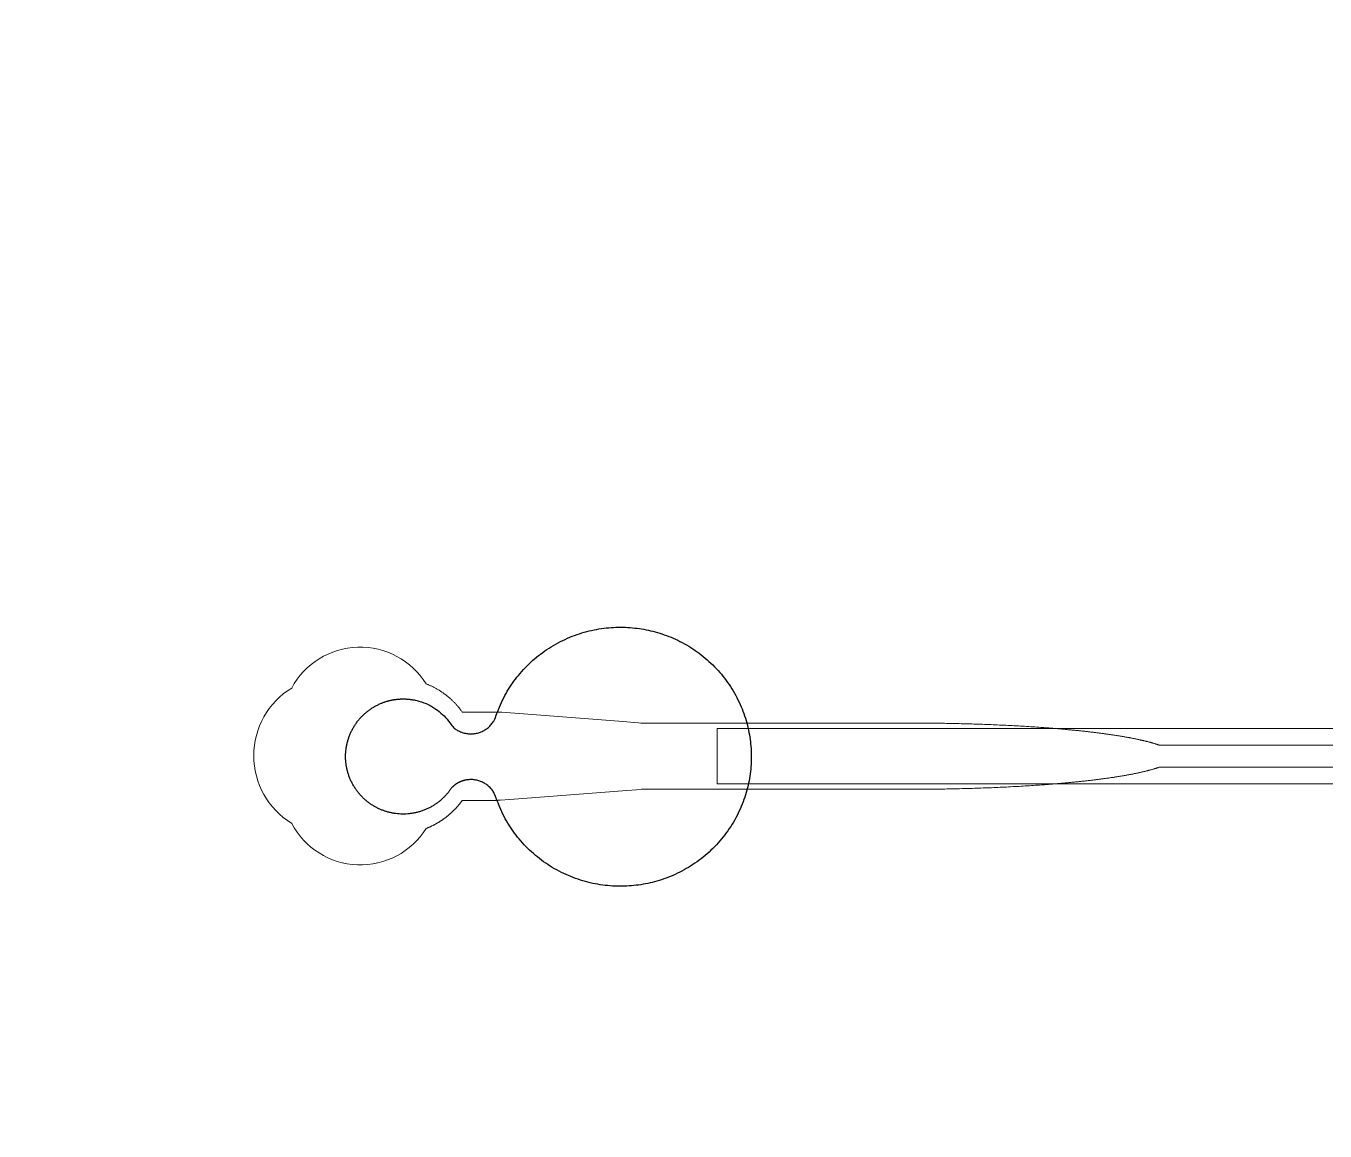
# Model space of a CAD drawing. Header units: inches. Extents: x -52997 to 52003, y -52254 to 52746.
# Drawn here: x -26966 to -24025, y 2758 to 5259 of the extents above; entities that cross this region are included whole.
import ezdxf

# ---------------------------------------------------------------- set-up
doc = ezdxf.new("R2010")
doc.units = ezdxf.units.IN
doc.header["$MEASUREMENT"] = 0
doc.layers.add('1', color=1, linetype='Continuous')
doc.layers.add('2', color=140, linetype='Continuous', lineweight=0)
doc.layers.add('3', color=90, linetype='Continuous', lineweight=0)

msp = doc.modelspace()

# ---------------------------------------------------------------- linework, layer by layer
at = {"layer": '1'}
for points in [[(-16283.4, -47485.7), (0, -47485.7), (16283.4, -47485.7, 5.999107)], [(-16250, -47285.7), (0, -47285.7), (16250, -47285.7, 5.986812)], [(-13685.8, -45485.7), (0, -45485.7), (13685.8, -45485.7, 6.794322)]]:
    msp.add_lwpolyline(points, format="xyb", close=True, dxfattribs=at)
msp.add_circle((-497.2, 245.8), 52500, dxfattribs=at)
msp.add_rational_spline([(-26002.6, 3534.5), (-25980.4, 3557.7), (-25948.7, 3552.5), (-25917.1, 3547.3), (-25903.5, 3518.2), (-25828, 3277.4), (-25576, 3315.1), (-25324, 3352.7), (-25323.9, 3604.9), (-25323.8, 3857), (-25575.7, 3894.9), (-25827.7, 3932.8), (-25903.4, 3692.1), (-25916.6, 3663.6), (-25947.5, 3657.8), (-25978.3, 3652.1), (-26000.9, 3673.9), (-26052.3, 3757.3), (-26146.6, 3731.2), (-26241, 3705.1), (-26242.2, 3607.1), (-26243.4, 3509.2), (-26149.7, 3480.8), (-26055.9, 3452.4), (-26002.6, 3534.5)], [1, 0.884783429184, 1, 0.884783429184, 1, 0.758252289935, 1, 0.758252289935, 1, 0.758252289935, 1, 0.758252289935, 1, 0.888941908896, 1, 0.888941908896, 1, 0.79946124759, 1, 0.79946124759, 1, 0.79946124759, 1, 0.79946124759, 1], degree=2, knots=[0, 0, 0, 0.969535, 0.969535, 1.939069, 1.939069, 3.359405, 3.359405, 4.779741, 4.779741, 6.200078, 6.200078, 7.620414, 7.620414, 8.571947, 8.571947, 9.52348, 9.52348, 10.812277, 10.812277, 12.101074, 12.101074, 13.389871, 13.389871, 14.678668, 14.678668, 14.678668], dxfattribs=at)
at = {"layer": '2'}
for points in [[(-16283.4, -47485.7), (0, -47485.7), (16283.4, -47485.7, 5.999107)], [(-16250, -47285.7), (0, -47285.7), (16250, -47285.7, 5.986812)], [(-13685.8, -45485.7), (0, -45485.7), (13685.8, -45485.7, 6.794322)]]:
    msp.add_lwpolyline(points, format="xyb", close=True, dxfattribs=at)
msp.add_lwpolyline([(-22715, 3631.3), (-24400.5, 3631.3), (-24400.8, 3631.4), (-24401.7, 3631.7), (-24402.6, 3632), (-24403.4, 3632.3), (-24404.3, 3632.6), (-24405.2, 3632.9), (-24406.2, 3633.2), (-24407.1, 3633.5), (-24408, 3633.8), (-24409, 3634.1), (-24409.9, 3634.4), (-24410.9, 3634.7), (-24411.9, 3635), (-24412.9, 3635.3), (-24413.9, 3635.6), (-24414.9, 3635.9), (-24415.9, 3636.2), (-24417, 3636.5), (-24418, 3636.8), (-24419.1, 3637.1), (-24420.1, 3637.4), (-24421.2, 3637.7), (-24422.3, 3638), (-24423.4, 3638.3), (-24424.5, 3638.6), (-24425.7, 3638.9), (-24426.8, 3639.2), (-24428, 3639.5), (-24429.1, 3639.7), (-24430.3, 3640), (-24431.5, 3640.3), (-24432.7, 3640.6), (-24433.9, 3640.9), (-24435.1, 3641.2), (-24436.3, 3641.5), (-24437.5, 3641.8), (-24438.8, 3642.1), (-24440, 3642.4), (-24441.3, 3642.6), (-24442.6, 3642.9), (-24443.9, 3643.2), (-24445.2, 3643.5), (-24446.5, 3643.8), (-24447.8, 3644.1), (-24449.2, 3644.4), (-24450.5, 3644.6), (-24451.9, 3644.9), (-24453.2, 3645.2), (-24454.6, 3645.5), (-24456, 3645.8), (-24457.4, 3646.1), (-24458.8, 3646.3), (-24460.2, 3646.6), (-24461.6, 3646.9), (-24463.1, 3647.2), (-24464.5, 3647.5), (-24466, 3647.7), (-24467.5, 3648), (-24468.9, 3648.3), (-24470.4, 3648.6), (-24471.9, 3648.8), (-24473.4, 3649.1), (-24475, 3649.4), (-24476.5, 3649.6), (-24478, 3649.9), (-24479.6, 3650.2), (-24481.2, 3650.5), (-24482.7, 3650.7), (-24484.3, 3651), (-24485.9, 3651.3), (-24487.5, 3651.5), (-24489.1, 3651.8), (-24490.7, 3652.1), (-24492.4, 3652.3), (-24494, 3652.6), (-24495.7, 3652.9), (-24497.3, 3653.1), (-24499, 3653.4), (-24500.7, 3653.6), (-24502.4, 3653.9), (-24504.1, 3654.1), (-24505.8, 3654.4), (-24507.5, 3654.7), (-24509.2, 3654.9), (-24511, 3655.2), (-24512.7, 3655.4), (-24514.5, 3655.7), (-24516.3, 3655.9), (-24518, 3656.2), (-24519.8, 3656.4), (-24521.6, 3656.7), (-24523.4, 3656.9), (-24525.2, 3657.2), (-24527, 3657.4), (-24528.9, 3657.7), (-24530.7, 3657.9), (-24532.5, 3658.1), (-24534.4, 3658.4), (-24536.3, 3658.6), (-24538.1, 3658.9), (-24540, 3659.1), (-24541.9, 3659.3), (-24543.8, 3659.6), (-24545.7, 3659.8), (-24547.6, 3660), (-24549.5, 3660.3), (-24551.5, 3660.5), (-24553.4, 3660.7), (-24555.4, 3661), (-24557.3, 3661.2), (-24559.3, 3661.4), (-24561.3, 3661.7), (-24563.2, 3661.9), (-24565.2, 3662.1), (-24567.2, 3662.3), (-24569.2, 3662.6), (-24571.2, 3662.8), (-24573.2, 3663), (-24575.3, 3663.2), (-24577.3, 3663.4), (-24579.3, 3663.6), (-24581.4, 3663.9), (-24583.4, 3664.1), (-24585.5, 3664.3), (-24587.6, 3664.5), (-24589.6, 3664.7), (-24591.7, 3664.9), (-24593.8, 3665.1), (-24595.9, 3665.3), (-24598, 3665.5), (-24600.1, 3665.7), (-24602.2, 3665.9), (-24604.3, 3666.1), (-24606.5, 3666.3), (-24608.6, 3666.5), (-24610.7, 3666.7), (-24612.9, 3666.9), (-24615, 3667.1), (-24617.2, 3667.3), (-24619.4, 3667.5), (-24621.5, 3667.7), (-24623.7, 3667.9), (-24625.9, 3668.1), (-24628.1, 3668.3), (-24630.3, 3668.5), (-24632.5, 3668.6), (-24634.7, 3668.8), (-24636.9, 3669), (-24639.1, 3669.2), (-24641.3, 3669.4), (-24643.5, 3669.5), (-24645.8, 3669.7), (-24648, 3669.9), (-24650.2, 3670.1), (-24652.5, 3670.2), (-24654.7, 3670.4), (-24657, 3670.6), (-24659.3, 3670.8), (-24661.5, 3670.9), (-24663.8, 3671.1), (-24668.3, 3671.4), (-24672.9, 3671.7), (-24677.5, 3672.1), (-24682.1, 3672.4), (-24686.7, 3672.7), (-24691.3, 3673), (-24696, 3673.3), (-24700.6, 3673.6), (-24705.3, 3673.9), (-24710, 3674.1), (-24714.7, 3674.4), (-24719.4, 3674.7), (-24724.1, 3674.9), (-24728.8, 3675.2), (-24733.6, 3675.5), (-24738.3, 3675.7), (-24743.1, 3675.9), (-24747.8, 3676.2), (-24752.6, 3676.4), (-24757.4, 3676.6), (-24762.2, 3676.8), (-24767, 3677.1), (-24771.7, 3677.3), (-24776.5, 3677.5), (-24781.3, 3677.7), (-24786.1, 3677.9), (-24790.9, 3678), (-24795.8, 3678.2), (-24800.6, 3678.4), (-24805.4, 3678.6), (-24810.2, 3678.7), (-24815, 3678.9), (-24819.8, 3679.1), (-24824.6, 3679.2), (-24829.4, 3679.3), (-24834.2, 3679.5), (-24839, 3679.6), (-24843.8, 3679.7), (-24848.6, 3679.9), (-24853.4, 3680), (-24858.2, 3680.1), (-24863, 3680.2), (-24867.7, 3680.3), (-24872.5, 3680.4), (-24877.3, 3680.5), (-24882, 3680.6), (-24886.8, 3680.7), (-24891.5, 3680.7), (-24896.2, 3680.8), (-24900.9, 3680.9), (-24905.7, 3680.9), (-24910.4, 3681), (-24915, 3681), (-24919.7, 3681.1), (-24924.4, 3681.1), (-24929.1, 3681.2), (-24933.7, 3681.2), (-24938.3, 3681.2), (-24943, 3681.3), (-24947.6, 3681.3), (-24952.2, 3681.3), (-24954.5, 3681.3), (-24955, 3681.3), (-24955.3, 3681.3), (-24955.5, 3681.3), (-24955.7, 3681.3), (-24957.3, 3681.3), (-24963.6, 3681.3), (-24976.4, 3681.3), (-25027.4, 3681.3), (-25231.3, 3681.3), (-25282.3, 3681.3), (-25307.8, 3681.3), (-25314.2, 3681.3), (-25315.7, 3681.3), (-25571.5, 3681.3), (-25571.9, 3681.3), (-25572, 3681.3), (-25572, 3681.3), (-25572, 3681.3), (-25572.1, 3681.3), (-25572.5, 3681.3), (-25573.8, 3681.4), (-25579.4, 3681.9), (-25623.5, 3685.3), (-25711.8, 3692), (-25888.5, 3705.6), (-25894, 3706), (-25896.8, 3706.2), (-25897.5, 3706.3), (-25897.8, 3706.3), (-25897.8, 3706.3), (-25897.9, 3706.3), (-25897.9, 3706.3), (-25897.9, 3706.3), (-25897.9, 3706.3), (-25897.9, 3706.3), (-25898.3, 3706.3), (-25901, 3706.3), (-25906.5, 3706.3), (-25917.4, 3706.3), (-25939.1, 3706.3), (-25960.9, 3706.3), (-25971.8, 3706.3), (-25977.3, 3706.3), (-25978, 3706.3), (-25978.1, 3706.3), (-25978.2, 3706.3), (-25978.3, 3706.3), (-25978.3, 3706.3), (-25978.3, 3706.3), (-25978.3, 3706.3), (-25978.7, 3706.9), (-25979.5, 3708), (-25980.3, 3709.1), (-25981.1, 3710.3), (-25982, 3711.4), (-25982.8, 3712.5), (-25983.7, 3713.6), (-25984.6, 3714.7), (-25985.4, 3715.8), (-25986.3, 3717), (-25987.3, 3718.1), (-25988.2, 3719.2), (-25989.1, 3720.3), (-25990.1, 3721.4), (-25991, 3722.4), (-25992, 3723.5), (-25993, 3724.6), (-25994, 3725.7), (-25995, 3726.8), (-25996.1, 3727.8), (-25997.1, 3728.9), (-25998.1, 3729.9), (-25999.2, 3731), (-26000.3, 3732), (-26001.4, 3733.1), (-26002.5, 3734.1), (-26003.6, 3735.1), (-26004.7, 3736.1), (-26005.8, 3737.2), (-26007, 3738.2), (-26008.1, 3739.2), (-26009.3, 3740.1), (-26010.5, 3741.1), (-26011.7, 3742.1), (-26012.9, 3743.1), (-26014.1, 3744), (-26015.3, 3745), (-26016.5, 3745.9), (-26017.8, 3746.8), (-26019, 3747.7), (-26020.3, 3748.7), (-26021.6, 3749.6), (-26022.8, 3750.4), (-26024.1, 3751.3), (-26025.4, 3752.2), (-26026.7, 3753.1), (-26028, 3753.9), (-26029.3, 3754.7), (-26030.7, 3755.6), (-26032, 3756.4), (-26033.4, 3757.2), (-26034.7, 3758), (-26036.1, 3758.7), (-26037.4, 3759.5), (-26038.8, 3760.3), (-26040.2, 3761), (-26041.6, 3761.7), (-26042.9, 3762.4), (-26044.3, 3763.1), (-26045.7, 3763.8), (-26047.1, 3764.5), (-26048.6, 3765.2), (-26050, 3765.8), (-26051.4, 3766.5), (-26052.8, 3767.1), (-26054.2, 3767.7), (-26055.7, 3768.3), (-26057.1, 3768.9), (-26058.5, 3769.4), (-26059.8, 3769.9, 0.576044), (-26364.3, 3760.6, 0.560065), (-26364.3, 3454.1, 0.578435), (-26059.8, 3442.7), (-26059.5, 3442.8), (-26058.7, 3443.2), (-26057.8, 3443.5), (-26057, 3443.8), (-26056.1, 3444.2), (-26055.3, 3444.5), (-26054.4, 3444.9), (-26053.6, 3445.2), (-26052.7, 3445.6), (-26051.9, 3446), (-26051, 3446.4), (-26050.2, 3446.7), (-26049.3, 3447.1), (-26048.4, 3447.5), (-26047.6, 3447.9), (-26046.7, 3448.4), (-26045.9, 3448.8), (-26045, 3449.2), (-26044.2, 3449.6), (-26043.3, 3450.1), (-26042.4, 3450.5), (-26041.6, 3451), (-26040.7, 3451.4), (-26039.9, 3451.9), (-26039, 3452.3), (-26038.2, 3452.8), (-26037.3, 3453.3), (-26036.4, 3453.8), (-26035.6, 3454.3), (-26034.7, 3454.8), (-26033.9, 3455.3), (-26033, 3455.8), (-26032.2, 3456.3), (-26031.3, 3456.8), (-26030.5, 3457.3), (-26029.6, 3457.8), (-26028.8, 3458.4), (-26027.9, 3458.9), (-26027.1, 3459.5), (-26026.3, 3460), (-26025.4, 3460.6), (-26024.6, 3461.1), (-26023.7, 3461.7), (-26022.9, 3462.3), (-26022.1, 3462.9), (-26021.2, 3463.4), (-26020.4, 3464), (-26019.6, 3464.6), (-26018.8, 3465.2), (-26018, 3465.8), (-26017.1, 3466.4), (-26016.3, 3467.1), (-26015.5, 3467.7), (-26014.7, 3468.3), (-26013.9, 3468.9), (-26013.1, 3469.6), (-26012.3, 3470.2), (-26011.5, 3470.8), (-26010.7, 3471.5), (-26009.9, 3472.1), (-26009.1, 3472.8), (-26008.4, 3473.5), (-26007.6, 3474.1), (-26006.8, 3474.8), (-26006, 3475.5), (-26005.3, 3476.1), (-26004.5, 3476.8), (-26003.8, 3477.5), (-26003, 3478.2), (-26002.3, 3478.9), (-26001.5, 3479.6), (-26000.8, 3480.3), (-26000, 3481), (-25999.3, 3481.7), (-25998.6, 3482.4), (-25997.9, 3483.1), (-25997.2, 3483.8), (-25996.4, 3484.5), (-25995.7, 3485.3), (-25995, 3486), (-25994.3, 3486.7), (-25993.7, 3487.4), (-25993, 3488.2), (-25992.3, 3488.9), (-25991.6, 3489.6), (-25991, 3490.4), (-25990.3, 3491.1), (-25989.6, 3491.9), (-25989, 3492.6), (-25988.3, 3493.4), (-25987.7, 3494.1), (-25987.1, 3494.9), (-25986.4, 3495.6), (-25985.8, 3496.4), (-25985.2, 3497.1), (-25984.6, 3497.9), (-25984, 3498.6), (-25983.4, 3499.4), (-25982.8, 3500.2), (-25982.2, 3500.9), (-25981.6, 3501.7), (-25981.1, 3502.5), (-25980.5, 3503.2), (-25979.9, 3504), (-25979.4, 3504.8), (-25978.8, 3505.5), (-25978.3, 3506.3), (-25934.7, 3506.3), (-25912.9, 3506.3), (-25902, 3506.3), (-25899.3, 3506.3), (-25897.9, 3506.3), (-25897.9, 3506.3), (-25897.9, 3506.3), (-25897.9, 3506.3), (-25897.9, 3506.3), (-25897.8, 3506.3), (-25897.8, 3506.3), (-25897.4, 3506.4), (-25896.7, 3506.4), (-25895.3, 3506.5), (-25892.6, 3506.7), (-25870.5, 3508.4), (-25693.9, 3522), (-25605.5, 3528.7), (-25583.5, 3530.4), (-25572.4, 3531.3), (-25572.1, 3531.3), (-25572, 3531.3), (-25572, 3531.3), (-25571.9, 3531.3), (-25571.8, 3531.3), (-25571.4, 3531.3), (-25310.9, 3531.3), (-25304.7, 3531.3), (-25292.1, 3531.3), (-25191.6, 3531.3), (-24990.6, 3531.3), (-24978, 3531.3), (-24971.7, 3531.3), (-24968.6, 3531.3), (-24967, 3531.3), (-24966.6, 3531.3), (-24966.4, 3531.3), (-24966.3, 3531.3), (-24966.3, 3531.3), (-24966.2, 3531.3), (-24966.2, 3531.3), (-24965.6, 3531.3), (-24961.1, 3531.3), (-24956.5, 3531.3), (-24951.8, 3531.3), (-24947.2, 3531.4), (-24942.6, 3531.4), (-24937.9, 3531.4), (-24933.2, 3531.4), (-24928.6, 3531.5), (-24923.9, 3531.5), (-24919.2, 3531.5), (-24914.5, 3531.6), (-24909.7, 3531.7), (-24905, 3531.7), (-24900.3, 3531.8), (-24895.5, 3531.8), (-24890.7, 3531.9), (-24886, 3532), (-24881.2, 3532.1), (-24876.4, 3532.2), (-24871.6, 3532.3), (-24866.8, 3532.4), (-24862, 3532.5), (-24857.2, 3532.6), (-24852.4, 3532.7), (-24847.6, 3532.8), (-24842.8, 3532.9), (-24837.9, 3533.1), (-24833.1, 3533.2), (-24828.3, 3533.3), (-24823.5, 3533.5), (-24818.6, 3533.6), (-24813.8, 3533.8), (-24809, 3533.9), (-24804.1, 3534.1), (-24799.3, 3534.3), (-24794.5, 3534.5), (-24789.6, 3534.6), (-24784.8, 3534.8), (-24780, 3535), (-24775.2, 3535.2), (-24770.4, 3535.4), (-24765.5, 3535.6), (-24760.7, 3535.9), (-24755.9, 3536.1), (-24751.2, 3536.3), (-24746.4, 3536.5), (-24741.6, 3536.8), (-24736.8, 3537), (-24732.1, 3537.3), (-24727.3, 3537.5), (-24722.6, 3537.8), (-24717.8, 3538), (-24713.1, 3538.3), (-24708.4, 3538.6), (-24703.7, 3538.9), (-24699, 3539.2), (-24694.4, 3539.5), (-24689.7, 3539.8), (-24685.1, 3540.1), (-24680.5, 3540.4), (-24675.8, 3540.7), (-24671.3, 3541), (-24666.7, 3541.3), (-24664.4, 3541.5), (-24662.1, 3541.7), (-24659.9, 3541.8), (-24657.6, 3542), (-24655.3, 3542.2), (-24653.1, 3542.3), (-24650.8, 3542.5), (-24648.6, 3542.7), (-24646.3, 3542.9), (-24644.1, 3543), (-24641.9, 3543.2), (-24639.6, 3543.4), (-24637.4, 3543.6), (-24635.2, 3543.8), (-24633, 3543.9), (-24630.8, 3544.1), (-24628.6, 3544.3), (-24626.4, 3544.5), (-24624.2, 3544.7), (-24622, 3544.9), (-24619.9, 3545.1), (-24617.7, 3545.3), (-24615.5, 3545.5), (-24613.4, 3545.7), (-24611.2, 3545.9), (-24609.1, 3546.1), (-24606.9, 3546.3), (-24604.8, 3546.5), (-24602.7, 3546.7), (-24600.6, 3546.9), (-24598.5, 3547.1), (-24596.4, 3547.3), (-24594.3, 3547.5), (-24592.2, 3547.7), (-24590.1, 3547.9), (-24588, 3548.1), (-24585.9, 3548.3), (-24583.9, 3548.5), (-24581.8, 3548.7), (-24579.8, 3548.9), (-24577.7, 3549.2), (-24575.7, 3549.4), (-24573.7, 3549.6), (-24571.6, 3549.8), (-24569.6, 3550), (-24567.6, 3550.3), (-24565.6, 3550.5), (-24563.6, 3550.7), (-24561.7, 3550.9), (-24559.7, 3551.2), (-24557.7, 3551.4), (-24555.8, 3551.6), (-24553.8, 3551.8), (-24551.9, 3552.1), (-24549.9, 3552.3), (-24548, 3552.5), (-24546.1, 3552.8), (-24544.2, 3553), (-24542.3, 3553.2), (-24540.4, 3553.5), (-24538.5, 3553.7), (-24536.6, 3554), (-24534.8, 3554.2), (-24532.9, 3554.4), (-24531.1, 3554.7), (-24529.2, 3554.9), (-24527.4, 3555.2), (-24525.6, 3555.4), (-24523.8, 3555.7), (-24522, 3555.9), (-24520.2, 3556.2), (-24518.4, 3556.4), (-24516.6, 3556.7), (-24514.8, 3556.9), (-24513.1, 3557.2), (-24511.3, 3557.4), (-24509.6, 3557.7), (-24507.9, 3557.9), (-24506.2, 3558.2), (-24504.4, 3558.4), (-24502.7, 3558.7), (-24501.1, 3558.9), (-24499.4, 3559.2), (-24497.7, 3559.5), (-24496, 3559.7), (-24494.4, 3560), (-24492.7, 3560.3), (-24491.1, 3560.5), (-24489.5, 3560.8), (-24487.9, 3561), (-24486.3, 3561.3), (-24484.7, 3561.6), (-24483.1, 3561.8), (-24481.5, 3562.1), (-24480, 3562.4), (-24478.4, 3562.7), (-24476.9, 3562.9), (-24475.3, 3563.2), (-24473.8, 3563.5), (-24472.3, 3563.7), (-24470.8, 3564), (-24469.3, 3564.3), (-24467.8, 3564.6), (-24466.3, 3564.8), (-24464.9, 3565.1), (-24463.4, 3565.4), (-24462, 3565.7), (-24460.6, 3565.9), (-24459.1, 3566.2), (-24457.7, 3566.5), (-24456.3, 3566.8), (-24455, 3567.1), (-24453.6, 3567.4), (-24452.2, 3567.6), (-24450.9, 3567.9), (-24449.5, 3568.2), (-24448.2, 3568.5), (-24446.9, 3568.8), (-24445.5, 3569.1), (-24444.2, 3569.3), (-24442.9, 3569.6), (-24441.7, 3569.9), (-24440.4, 3570.2), (-24439.1, 3570.5), (-24437.9, 3570.8), (-24436.7, 3571.1), (-24435.4, 3571.4), (-24434.2, 3571.6), (-24433, 3571.9), (-24431.8, 3572.2), (-24430.6, 3572.5), (-24429.5, 3572.8), (-24428.3, 3573.1), (-24427.2, 3573.4), (-24426, 3573.7), (-24424.9, 3574), (-24423.8, 3574.3), (-24422.7, 3574.6), (-24421.6, 3574.9), (-24420.5, 3575.1), (-24419.4, 3575.4), (-24418.4, 3575.7), (-24417.3, 3576), (-24416.3, 3576.3), (-24415.3, 3576.6), (-24414.2, 3576.9), (-24413.2, 3577.2), (-24412.2, 3577.5), (-24411.3, 3577.8), (-24410.3, 3578.1), (-24409.3, 3578.4), (-24408.4, 3578.7), (-24407.4, 3579), (-24406.5, 3579.3), (-24405.6, 3579.6), (-24404.7, 3579.9), (-24403.8, 3580.2), (-24402.9, 3580.5), (-24402, 3580.8), (-24400.6, 3581.3), (-22715, 3581.1)], format="xyb", dxfattribs=at)
msp.add_lwpolyline([(-25315.7, 3531.3), (-25314.1, 3531.3), (-25310.9, 3531.3)], dxfattribs=at)
msp.add_circle((-497.2, 245.8), 52500, dxfattribs=at)
at = {"layer": '3'}
for points in [[(-16283.4, -47485.7), (0, -47485.7), (16283.4, -47485.7, 5.999107)], [(-16283.4, -47485.7), (0, -47485.7), (16283.4, -47485.7, 5.999107)], [(-16250, -47285.7), (0, -47285.7), (16250, -47285.7, 5.986812)], [(-16250, -47285.7), (0, -47285.7), (16250, -47285.7, 5.986812)], [(-13685.8, -45485.7), (0, -45485.7), (13685.8, -45485.7, 6.794322)], [(-13685.8, -45485.7), (0, -45485.7), (13685.8, -45485.7, 6.794322)]]:
    msp.add_lwpolyline(points, format="xyb", close=True, dxfattribs=at)
msp.add_lwpolyline([(-25401.4, 3668.8), (-23321.9, 3668.8), (-23171.9, 3631.3), (-22715, 3631.3), (-22715, 3581.3), (-23171.9, 3581.3), (-23321.9, 3543.8), (-25401.4, 3543.8)], close=True, dxfattribs=at)
msp.add_circle((-497.2, 245.8), 52500, dxfattribs=at)
msp.add_circle((-497.2, 245.8), 52500, dxfattribs=at)

doc.saveas('drawing.dxf')
